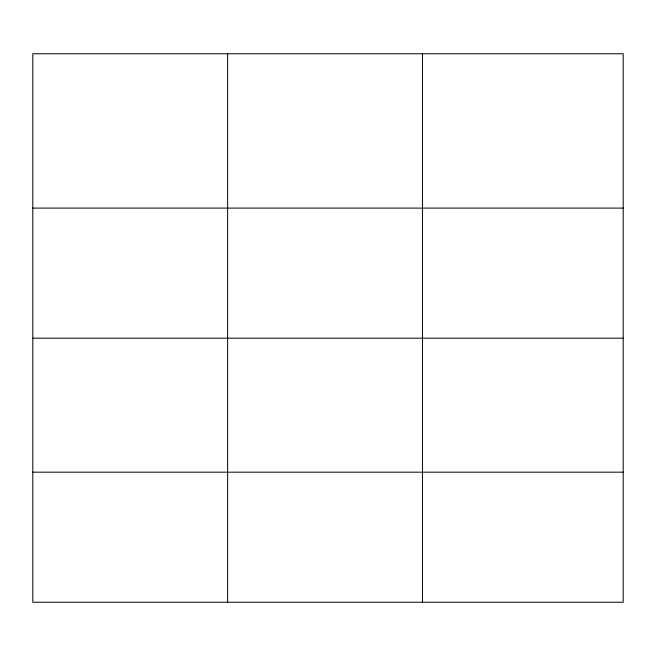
<?xml version="1.0" encoding="UTF-8"?>
<svg xmlns="http://www.w3.org/2000/svg" width="656" height="656" viewBox="0 0 656 656"><rect width="100%" height="100%" fill="white"/><g stroke="black" fill="none" stroke-linecap="round" stroke-linejoin="round"><path stroke-width="0.98" d="M623.2 338.168L623.2 53.751L32.8 53.751L32.8 602.249L623.2 602.249L623.2 338.168L32.8 338.168M32.8 208.1L623.2 208.1M32.8 472.172L623.2 472.172M422.464 53.751L422.464 602.249M227.632 53.751L227.632 602.249"/></g></svg>
